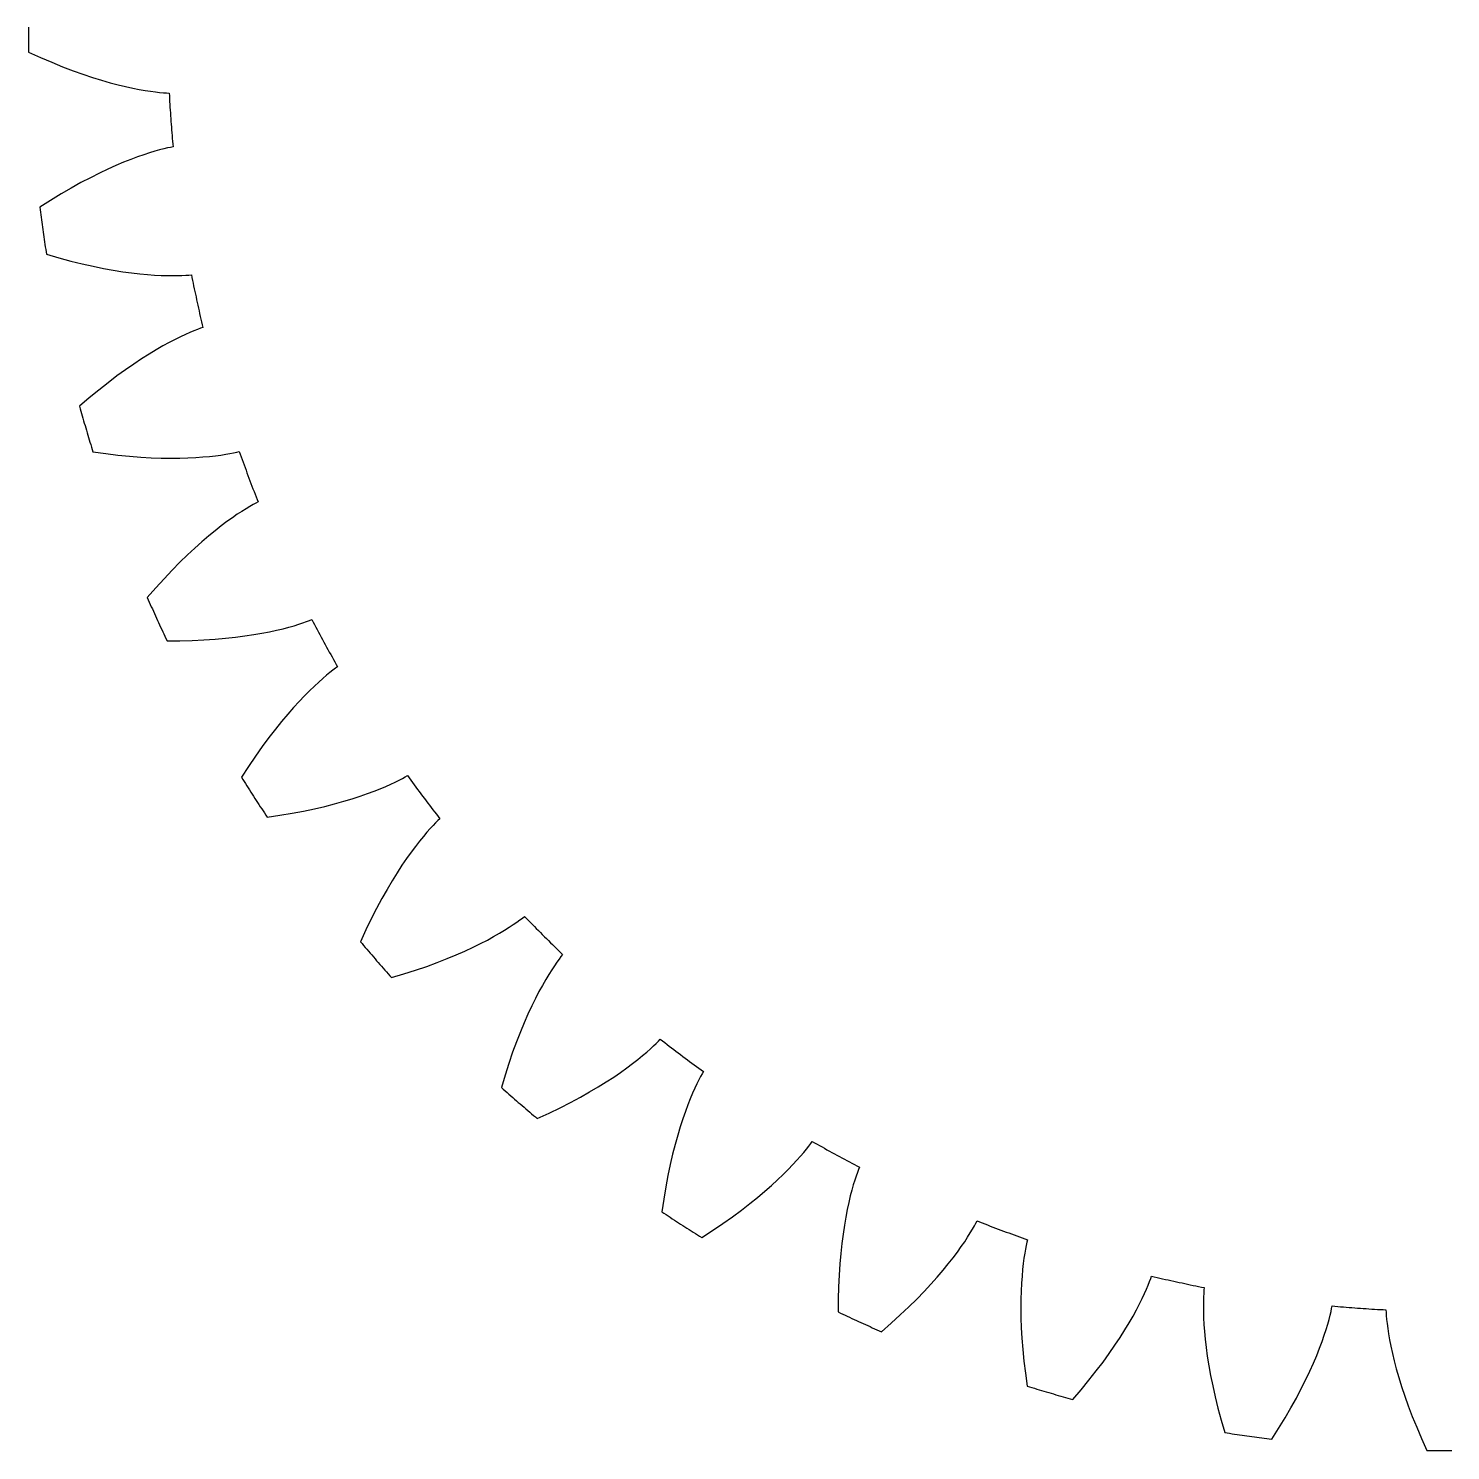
# Model space of a CAD drawing. Extents: x -23 to 23, y -23 to 23.
# Drawn here: x -23 to 0, y -23 to 0 of the extents above; entities that cross this region are included whole.
import ezdxf

# ---------------------------------------------------------------- set-up
doc = ezdxf.new("R2010")
doc.units = 0

msp = doc.modelspace()

# ---------------------------------------------------------------- linework, layer by layer
for p, q in [((-23, 0.02), (-23, -0.02)), ((-23, -0.02), (-23, -0.061)), ((-23, -0.061), (-23, -0.101)), ((-23, -0.101), (-23, -0.141)), ((-23, -0.141), (-22.999, -0.182)), ((-22.999, -0.182), (-22.999, -0.222)), ((-22.999, -0.222), (-22.999, -0.262)), ((-22.999, -0.262), (-22.998, -0.303)), ((-22.998, -0.303), (-22.997, -0.343)), ((-22.997, -0.343), (-22.997, -0.384)), ((-22.997, -0.384), (-22.997, -0.384)), ((-22.997, -0.384), (-22.807, -0.47)), ((-22.807, -0.47), (-22.624, -0.548)), ((-22.624, -0.548), (-22.448, -0.62)), ((-22.448, -0.62), (-22.279, -0.684)), ((-22.279, -0.684), (-22.118, -0.741)), ((-22.118, -0.741), (-21.964, -0.792)), ((-21.964, -0.792), (-21.818, -0.838)), ((-21.818, -0.838), (-21.68, -0.877)), ((-21.68, -0.877), (-21.549, -0.911)), ((-21.549, -0.911), (-21.428, -0.941)), ((-21.428, -0.941), (-21.314, -0.966)), ((-21.314, -0.966), (-21.209, -0.986)), ((-21.209, -0.986), (-21.113, -1.003)), ((-21.113, -1.003), (-21.026, -1.016)), ((-21.026, -1.016), (-20.947, -1.027)), ((-20.947, -1.027), (-20.878, -1.034)), ((-20.878, -1.034), (-20.817, -1.04)), ((-20.817, -1.04), (-20.766, -1.043)), ((-20.766, -1.043), (-20.724, -1.045)), ((-20.724, -1.045), (-20.724, -1.045)), ((-20.724, -1.045), (-20.721, -1.091)), ((-20.721, -1.091), (-20.719, -1.137)), ((-20.719, -1.137), (-20.716, -1.183)), ((-20.716, -1.183), (-20.714, -1.228)), ((-20.714, -1.228), (-20.711, -1.274)), ((-20.711, -1.274), (-20.708, -1.32)), ((-20.708, -1.32), (-20.705, -1.366)), ((-20.705, -1.366), (-20.702, -1.412)), ((-20.702, -1.412), (-20.699, -1.457)), ((-20.699, -1.457), (-20.695, -1.503)), ((-20.695, -1.503), (-20.692, -1.549)), ((-20.692, -1.549), (-20.689, -1.595)), ((-20.689, -1.595), (-20.685, -1.64)), ((-20.685, -1.64), (-20.681, -1.686)), ((-20.681, -1.686), (-20.678, -1.732)), ((-20.678, -1.732), (-20.674, -1.778)), ((-20.674, -1.778), (-20.67, -1.823)), ((-20.67, -1.823), (-20.666, -1.869)), ((-21.134, -2.042), (-21.235, -2.078)), ((-21.041, -2.012), (-21.134, -2.042)), ((-20.956, -1.986), (-21.041, -2.012)), ((-20.88, -1.965), (-20.956, -1.986)), ((-20.812, -1.947), (-20.88, -1.965)), ((-20.753, -1.933), (-20.812, -1.947)), ((-20.703, -1.923), (-20.753, -1.933)), ((-20.661, -1.915), (-20.703, -1.923)), ((-20.666, -1.869), (-20.661, -1.915)), ((-20.661, -1.915), (-20.661, -1.915)), ((-21.715, -2.276), (-21.853, -2.341)), ((-21.584, -2.217), (-21.715, -2.276)), ((-21.46, -2.165), (-21.584, -2.217)), ((-21.343, -2.118), (-21.46, -2.165)), ((-21.235, -2.078), (-21.343, -2.118)), ((-22.15, -2.494), (-22.308, -2.581)), ((-21.998, -2.414), (-22.15, -2.494)), ((-21.853, -2.341), (-21.998, -2.414)), ((-22.472, -2.677), (-22.642, -2.781)), ((-22.308, -2.581), (-22.472, -2.677)), ((-22.642, -2.781), (-22.817, -2.893)), ((-22.817, -2.893), (-22.817, -2.893)), ((-22.817, -2.893), (-22.812, -2.933)), ((-22.812, -2.933), (-22.807, -2.973)), ((-22.807, -2.973), (-22.802, -3.013)), ((-22.802, -3.013), (-22.796, -3.053)), ((-22.796, -3.053), (-22.791, -3.093)), ((-22.791, -3.093), (-22.786, -3.133)), ((-22.786, -3.133), (-22.78, -3.173)), ((-22.78, -3.173), (-22.774, -3.213)), ((-22.774, -3.213), (-22.769, -3.253)), ((-22.769, -3.253), (-22.763, -3.293)), ((-22.763, -3.293), (-22.757, -3.333)), ((-22.757, -3.333), (-22.751, -3.373)), ((-22.751, -3.373), (-22.745, -3.413)), ((-22.745, -3.413), (-22.739, -3.453)), ((-22.739, -3.453), (-22.733, -3.493)), ((-22.733, -3.493), (-22.727, -3.533)), ((-22.727, -3.533), (-22.721, -3.573)), ((-22.721, -3.573), (-22.715, -3.613)), ((-22.715, -3.613), (-22.708, -3.653)), ((-22.708, -3.653), (-22.708, -3.653)), ((-22.708, -3.653), (-22.508, -3.711)), ((-22.508, -3.711), (-22.316, -3.763)), ((-22.316, -3.763), (-22.131, -3.808)), ((-22.131, -3.808), (-21.955, -3.847)), ((-21.955, -3.847), (-21.787, -3.881)), ((-21.787, -3.881), (-21.628, -3.91)), ((-21.628, -3.91), (-21.476, -3.934)), ((-21.476, -3.934), (-21.334, -3.953)), ((-21.334, -3.953), (-21.2, -3.969)), ((-21.2, -3.969), (-21.076, -3.981)), ((-21.076, -3.981), (-20.96, -3.989)), ((-20.96, -3.989), (-20.853, -3.995)), ((-20.853, -3.995), (-20.756, -3.997)), ((-20.756, -3.997), (-20.667, -3.998)), ((-20.667, -3.998), (-20.588, -3.997)), ((-20.588, -3.997), (-20.518, -3.995)), ((-20.518, -3.995), (-20.457, -3.992)), ((-20.457, -3.992), (-20.406, -3.988)), ((-20.406, -3.988), (-20.364, -3.984)), ((-20.364, -3.984), (-20.364, -3.984)), ((-20.364, -3.984), (-20.355, -4.029)), ((-20.355, -4.029), (-20.346, -4.074)), ((-20.346, -4.074), (-20.337, -4.119)), ((-20.337, -4.119), (-20.328, -4.164)), ((-20.328, -4.164), (-20.319, -4.209)), ((-20.319, -4.209), (-20.309, -4.254)), ((-20.309, -4.254), (-20.3, -4.299)), ((-20.3, -4.299), (-20.29, -4.343)), ((-20.29, -4.343), (-20.281, -4.388)), ((-20.281, -4.388), (-20.271, -4.433)), ((-20.271, -4.433), (-20.261, -4.478)), ((-20.261, -4.478), (-20.251, -4.523)), ((-20.251, -4.523), (-20.241, -4.568)), ((-20.241, -4.568), (-20.231, -4.612)), ((-20.231, -4.612), (-20.221, -4.657)), ((-20.221, -4.657), (-20.21, -4.702)), ((-20.21, -4.702), (-20.2, -4.746)), ((-20.2, -4.746), (-20.189, -4.791)), ((-20.189, -4.791), (-20.179, -4.836)), ((-20.628, -5.029), (-20.723, -5.079)), ((-20.541, -4.986), (-20.628, -5.029)), ((-20.46, -4.948), (-20.541, -4.986)), ((-20.388, -4.916), (-20.46, -4.948)), ((-20.323, -4.89), (-20.388, -4.916)), ((-20.267, -4.867), (-20.323, -4.89)), ((-20.219, -4.849), (-20.267, -4.867)), ((-20.179, -4.836), (-20.219, -4.849)), ((-20.179, -4.836), (-20.179, -4.836)), ((-21.048, -5.266), (-21.17, -5.343)), ((-20.933, -5.197), (-21.048, -5.266)), ((-20.825, -5.134), (-20.933, -5.197)), ((-20.723, -5.079), (-20.825, -5.134)), ((-21.297, -5.428), (-21.431, -5.52)), ((-21.17, -5.343), (-21.297, -5.428)), ((-21.713, -5.73), (-21.862, -5.848)), ((-21.569, -5.621), (-21.713, -5.73)), ((-21.431, -5.52), (-21.569, -5.621)), ((-22.016, -5.975), (-22.173, -6.111)), ((-21.862, -5.848), (-22.016, -5.975)), ((-22.173, -6.111), (-22.173, -6.111)), ((-22.173, -6.111), (-22.163, -6.15)), ((-22.163, -6.15), (-22.152, -6.189)), ((-22.152, -6.189), (-22.141, -6.228)), ((-22.141, -6.228), (-22.13, -6.266)), ((-22.13, -6.266), (-22.119, -6.305)), ((-22.119, -6.305), (-22.108, -6.344)), ((-22.108, -6.344), (-22.097, -6.383)), ((-22.097, -6.383), (-22.085, -6.422)), ((-22.085, -6.422), (-22.074, -6.46)), ((-22.074, -6.46), (-22.063, -6.499)), ((-22.063, -6.499), (-22.051, -6.538)), ((-22.051, -6.538), (-22.04, -6.577)), ((-22.04, -6.577), (-22.028, -6.615)), ((-22.028, -6.615), (-22.016, -6.654)), ((-22.016, -6.654), (-22.005, -6.693)), ((-22.005, -6.693), (-21.993, -6.731)), ((-21.993, -6.731), (-21.981, -6.77)), ((-21.981, -6.77), (-21.969, -6.808)), ((-21.969, -6.808), (-21.957, -6.847)), ((-21.957, -6.847), (-21.957, -6.847)), ((-21.957, -6.847), (-21.751, -6.876)), ((-21.751, -6.876), (-21.553, -6.9)), ((-19.975, -6.911), (-19.888, -6.899)), ((-19.888, -6.899), (-19.81, -6.887)), ((-19.81, -6.887), (-19.741, -6.874)), ((-19.741, -6.874), (-19.681, -6.863)), ((-19.681, -6.863), (-19.631, -6.851)), ((-19.631, -6.851), (-19.59, -6.841)), ((-19.59, -6.841), (-19.59, -6.841)), ((-19.59, -6.841), (-19.575, -6.885)), ((-19.575, -6.885), (-19.559, -6.928)), ((-21.553, -6.9), (-21.364, -6.919)), ((-21.364, -6.919), (-21.184, -6.933)), ((-21.184, -6.933), (-21.013, -6.942)), ((-21.013, -6.942), (-20.851, -6.948)), ((-20.851, -6.948), (-20.698, -6.95)), ((-20.698, -6.95), (-20.554, -6.949)), ((-20.554, -6.949), (-20.42, -6.946)), ((-20.42, -6.946), (-20.295, -6.939)), ((-20.295, -6.939), (-20.179, -6.931)), ((-20.179, -6.931), (-20.072, -6.922)), ((-20.072, -6.922), (-19.975, -6.911)), ((-19.559, -6.928), (-19.544, -6.971)), ((-19.544, -6.971), (-19.528, -7.014)), ((-19.528, -7.014), (-19.513, -7.058)), ((-19.513, -7.058), (-19.497, -7.101)), ((-19.497, -7.101), (-19.481, -7.144)), ((-19.481, -7.144), (-19.466, -7.187)), ((-19.466, -7.187), (-19.45, -7.23)), ((-19.45, -7.23), (-19.434, -7.273)), ((-19.434, -7.273), (-19.418, -7.316)), ((-19.418, -7.316), (-19.401, -7.359)), ((-19.401, -7.359), (-19.385, -7.402)), ((-19.385, -7.402), (-19.369, -7.444)), ((-19.369, -7.444), (-19.352, -7.487)), ((-19.352, -7.487), (-19.335, -7.53)), ((-19.335, -7.53), (-19.319, -7.573)), ((-19.319, -7.573), (-19.302, -7.616)), ((-19.548, -7.81), (-19.622, -7.858)), ((-19.481, -7.768), (-19.548, -7.81)), ((-19.421, -7.732), (-19.481, -7.768)), ((-19.368, -7.702), (-19.421, -7.732)), ((-19.323, -7.678), (-19.368, -7.702)), ((-19.285, -7.658), (-19.323, -7.678)), ((-19.302, -7.616), (-19.285, -7.658)), ((-19.285, -7.658), (-19.285, -7.658)), ((-19.882, -8.046), (-19.981, -8.123)), ((-19.789, -7.976), (-19.882, -8.046)), ((-19.702, -7.914), (-19.789, -7.976)), ((-19.622, -7.858), (-19.702, -7.914)), ((-20.085, -8.208), (-20.194, -8.302)), ((-19.981, -8.123), (-20.085, -8.208)), ((-20.308, -8.403), (-20.427, -8.514)), ((-20.194, -8.302), (-20.308, -8.403)), ((-20.55, -8.633), (-20.677, -8.762)), ((-20.427, -8.514), (-20.55, -8.633)), ((-20.807, -8.9), (-20.941, -9.047)), ((-20.677, -8.762), (-20.807, -8.9)), ((-20.941, -9.047), (-21.078, -9.204)), ((-21.078, -9.204), (-21.078, -9.204)), ((-21.078, -9.204), (-21.062, -9.241)), ((-21.062, -9.241), (-21.046, -9.278)), ((-21.046, -9.278), (-21.029, -9.315)), ((-21.029, -9.315), (-21.013, -9.352)), ((-21.013, -9.352), (-20.996, -9.389)), ((-20.996, -9.389), (-20.98, -9.426)), ((-20.98, -9.426), (-20.963, -9.463)), ((-20.963, -9.463), (-20.947, -9.499)), ((-20.947, -9.499), (-20.93, -9.536)), ((-20.93, -9.536), (-20.913, -9.573)), ((-20.913, -9.573), (-20.896, -9.61)), ((-20.896, -9.61), (-20.879, -9.646)), ((-20.879, -9.646), (-20.862, -9.683)), ((-18.789, -9.683), (-18.704, -9.659)), ((-18.704, -9.659), (-18.628, -9.636)), ((-18.628, -9.636), (-18.561, -9.614)), ((-18.561, -9.614), (-18.504, -9.594)), ((-18.504, -9.594), (-18.456, -9.575)), ((-18.456, -9.575), (-18.417, -9.56)), ((-18.417, -9.56), (-18.417, -9.56)), ((-18.417, -9.56), (-18.396, -9.6)), ((-18.396, -9.6), (-18.374, -9.641)), ((-18.374, -9.641), (-18.353, -9.682)), ((-20.862, -9.683), (-20.845, -9.72)), ((-20.845, -9.72), (-20.828, -9.756)), ((-20.828, -9.756), (-20.811, -9.793)), ((-20.811, -9.793), (-20.794, -9.829)), ((-20.794, -9.829), (-20.777, -9.866)), ((-20.777, -9.866), (-20.759, -9.902)), ((-20.352, -9.897), (-20.162, -9.889)), ((-20.162, -9.889), (-19.982, -9.877)), ((-19.982, -9.877), (-19.811, -9.862)), ((-19.811, -9.862), (-19.65, -9.845)), ((-19.65, -9.845), (-19.498, -9.825)), ((-19.498, -9.825), (-19.356, -9.804)), ((-19.356, -9.804), (-19.223, -9.781)), ((-19.223, -9.781), (-19.1, -9.757)), ((-19.1, -9.757), (-18.987, -9.733)), ((-18.987, -9.733), (-18.883, -9.708)), ((-18.883, -9.708), (-18.789, -9.683)), ((-18.353, -9.682), (-18.331, -9.722)), ((-18.331, -9.722), (-18.31, -9.763)), ((-18.31, -9.763), (-18.288, -9.803)), ((-18.288, -9.803), (-18.267, -9.844)), ((-18.267, -9.844), (-18.245, -9.884)), ((-18.245, -9.884), (-18.223, -9.924)), ((-20.759, -9.902), (-20.759, -9.902)), ((-20.759, -9.902), (-20.551, -9.902)), ((-20.551, -9.902), (-20.352, -9.897)), ((-18.223, -9.924), (-18.201, -9.965)), ((-18.201, -9.965), (-18.179, -10.005)), ((-18.179, -10.005), (-18.157, -10.045)), ((-18.157, -10.045), (-18.134, -10.085)), ((-18.134, -10.085), (-18.112, -10.125)), ((-18.112, -10.125), (-18.09, -10.165)), ((-18.09, -10.165), (-18.067, -10.205)), ((-18.033, -10.349), (-18.075, -10.38)), ((-18.067, -10.205), (-18.044, -10.245)), ((-18.044, -10.245), (-18.022, -10.285)), ((-17.999, -10.325), (-18.033, -10.349)), ((-18.022, -10.285), (-17.999, -10.325)), ((-17.999, -10.325), (-17.999, -10.325)), ((-18.304, -10.571), (-18.376, -10.637)), ((-18.238, -10.512), (-18.304, -10.571)), ((-18.177, -10.461), (-18.238, -10.512)), ((-18.123, -10.417), (-18.177, -10.461)), ((-18.075, -10.38), (-18.123, -10.417)), ((-18.535, -10.793), (-18.621, -10.884)), ((-18.453, -10.711), (-18.535, -10.793)), ((-18.376, -10.637), (-18.453, -10.711)), ((-18.712, -10.983), (-18.807, -11.091)), ((-18.621, -10.884), (-18.712, -10.983)), ((-18.906, -11.208), (-19.007, -11.334)), ((-18.807, -11.091), (-18.906, -11.208)), ((-19.112, -11.47), (-19.22, -11.615)), ((-19.007, -11.334), (-19.112, -11.47)), ((-19.22, -11.615), (-19.329, -11.77)), ((-19.441, -11.935), (-19.554, -12.11)), ((-19.329, -11.77), (-19.441, -11.935)), ((-19.554, -12.11), (-19.554, -12.11)), ((-19.554, -12.11), (-19.532, -12.145)), ((-19.532, -12.145), (-19.511, -12.179)), ((-19.511, -12.179), (-19.489, -12.213)), ((-17.139, -12.222), (-17.067, -12.189)), ((-17.067, -12.189), (-17.004, -12.158)), ((-17.004, -12.158), (-16.95, -12.129)), ((-16.95, -12.129), (-16.905, -12.104)), ((-16.905, -12.104), (-16.869, -12.083)), ((-16.869, -12.083), (-16.869, -12.083)), ((-16.869, -12.083), (-16.842, -12.121)), ((-16.842, -12.121), (-16.815, -12.158)), ((-16.815, -12.158), (-16.788, -12.195)), ((-19.489, -12.213), (-19.468, -12.247)), ((-19.468, -12.247), (-19.446, -12.281)), ((-19.446, -12.281), (-19.425, -12.316)), ((-19.425, -12.316), (-19.403, -12.35)), ((-19.403, -12.35), (-19.382, -12.384)), ((-19.382, -12.384), (-19.36, -12.418)), ((-19.36, -12.418), (-19.338, -12.452)), ((-17.764, -12.459), (-17.636, -12.417)), ((-17.636, -12.417), (-17.517, -12.376)), ((-17.517, -12.376), (-17.409, -12.336)), ((-17.409, -12.336), (-17.309, -12.296)), ((-17.309, -12.296), (-17.219, -12.258)), ((-17.219, -12.258), (-17.139, -12.222)), ((-16.788, -12.195), (-16.761, -12.232)), ((-16.761, -12.232), (-16.734, -12.269)), ((-16.734, -12.269), (-16.707, -12.306)), ((-16.707, -12.306), (-16.68, -12.343)), ((-16.68, -12.343), (-16.652, -12.38)), ((-16.652, -12.38), (-16.625, -12.417)), ((-16.625, -12.417), (-16.597, -12.453)), ((-19.338, -12.452), (-19.316, -12.486)), ((-19.316, -12.486), (-19.294, -12.52)), ((-19.294, -12.52), (-19.272, -12.553)), ((-19.272, -12.553), (-19.25, -12.587)), ((-19.25, -12.587), (-19.228, -12.621)), ((-19.228, -12.621), (-19.206, -12.655)), ((-18.55, -12.658), (-18.373, -12.62)), ((-18.373, -12.62), (-18.206, -12.581)), ((-18.206, -12.581), (-18.049, -12.541)), ((-18.049, -12.541), (-17.901, -12.5)), ((-17.901, -12.5), (-17.764, -12.459)), ((-16.597, -12.453), (-16.57, -12.49)), ((-16.57, -12.49), (-16.542, -12.527)), ((-16.542, -12.527), (-16.514, -12.563)), ((-16.514, -12.563), (-16.487, -12.6)), ((-16.487, -12.6), (-16.459, -12.636)), ((-16.459, -12.636), (-16.431, -12.672)), ((-19.206, -12.655), (-19.183, -12.688)), ((-19.183, -12.688), (-19.161, -12.722)), ((-19.161, -12.722), (-19.139, -12.756)), ((-19.139, -12.756), (-18.933, -12.726)), ((-19.139, -12.756), (-19.139, -12.756)), ((-18.933, -12.726), (-18.736, -12.693)), ((-18.736, -12.693), (-18.55, -12.658)), ((-16.414, -12.847), (-16.456, -12.89)), ((-16.431, -12.672), (-16.403, -12.709)), ((-16.377, -12.81), (-16.414, -12.847)), ((-16.403, -12.709), (-16.375, -12.745)), ((-16.346, -12.781), (-16.377, -12.81)), ((-16.375, -12.745), (-16.346, -12.781)), ((-16.346, -12.781), (-16.346, -12.781)), ((-16.613, -13.068), (-16.675, -13.144)), ((-16.556, -13.001), (-16.613, -13.068)), ((-16.503, -12.942), (-16.556, -13.001)), ((-16.456, -12.89), (-16.503, -12.942)), ((-16.81, -13.321), (-16.883, -13.423)), ((-16.74, -13.228), (-16.81, -13.321)), ((-16.675, -13.144), (-16.74, -13.228)), ((-16.959, -13.534), (-17.037, -13.655)), ((-16.883, -13.423), (-16.959, -13.534)), ((-17.118, -13.784), (-17.201, -13.924)), ((-17.037, -13.655), (-17.118, -13.784)), ((-17.201, -13.924), (-17.285, -14.073)), ((-17.371, -14.232), (-17.457, -14.401)), ((-17.285, -14.073), (-17.371, -14.232)), ((-17.457, -14.401), (-17.544, -14.58)), ((-15.159, -14.493), (-15.101, -14.454)), ((-15.101, -14.454), (-15.052, -14.418)), ((-15.052, -14.418), (-15.011, -14.387)), ((-15.011, -14.387), (-14.977, -14.361)), ((-14.977, -14.361), (-14.977, -14.361)), ((-14.977, -14.361), (-14.946, -14.394)), ((-14.946, -14.394), (-14.914, -14.427)), ((-14.914, -14.427), (-14.882, -14.46)), ((-14.882, -14.46), (-14.85, -14.493)), ((-17.544, -14.58), (-17.631, -14.77)), ((-15.578, -14.743), (-15.476, -14.688)), ((-15.476, -14.688), (-15.383, -14.634)), ((-15.383, -14.634), (-15.299, -14.584)), ((-15.299, -14.584), (-15.225, -14.537)), ((-15.225, -14.537), (-15.159, -14.493)), ((-14.85, -14.493), (-14.818, -14.526)), ((-14.818, -14.526), (-14.786, -14.558)), ((-14.786, -14.558), (-14.753, -14.591)), ((-14.753, -14.591), (-14.721, -14.624)), ((-14.721, -14.624), (-14.689, -14.656)), ((-14.689, -14.656), (-14.656, -14.689)), ((-14.656, -14.689), (-14.624, -14.721)), ((-17.631, -14.77), (-17.631, -14.77)), ((-17.631, -14.77), (-17.605, -14.801)), ((-17.605, -14.801), (-17.579, -14.832)), ((-17.579, -14.832), (-17.553, -14.862)), ((-17.553, -14.862), (-17.527, -14.893)), ((-17.527, -14.893), (-17.501, -14.924)), ((-17.501, -14.924), (-17.474, -14.955)), ((-16.08, -14.982), (-15.94, -14.921)), ((-15.94, -14.921), (-15.81, -14.86)), ((-15.81, -14.86), (-15.689, -14.801)), ((-15.689, -14.801), (-15.578, -14.743)), ((-14.624, -14.721), (-14.591, -14.753)), ((-14.591, -14.753), (-14.558, -14.786)), ((-14.558, -14.786), (-14.526, -14.818)), ((-14.526, -14.818), (-14.493, -14.85)), ((-14.493, -14.85), (-14.46, -14.882)), ((-14.46, -14.882), (-14.427, -14.914)), ((-14.427, -14.914), (-14.394, -14.946)), ((-14.394, -14.946), (-14.361, -14.977)), ((-17.474, -14.955), (-17.448, -14.985)), ((-17.448, -14.985), (-17.422, -15.016)), ((-17.422, -15.016), (-17.395, -15.047)), ((-17.395, -15.047), (-17.369, -15.077)), ((-17.369, -15.077), (-17.343, -15.108)), ((-17.343, -15.108), (-17.316, -15.138)), ((-17.316, -15.138), (-17.289, -15.168)), ((-17.289, -15.168), (-17.263, -15.199)), ((-16.739, -15.23), (-16.559, -15.169)), ((-16.559, -15.169), (-16.39, -15.107)), ((-16.39, -15.107), (-16.23, -15.044)), ((-16.23, -15.044), (-16.08, -14.982)), ((-14.493, -15.159), (-14.537, -15.225)), ((-14.454, -15.101), (-14.493, -15.159)), ((-14.418, -15.052), (-14.454, -15.101)), ((-14.387, -15.011), (-14.418, -15.052)), ((-14.361, -14.977), (-14.387, -15.011)), ((-14.361, -14.977), (-14.361, -14.977)), ((-17.263, -15.199), (-17.236, -15.229)), ((-17.236, -15.229), (-17.209, -15.259)), ((-17.209, -15.259), (-17.182, -15.289)), ((-17.182, -15.289), (-17.156, -15.32)), ((-17.156, -15.32), (-17.129, -15.35)), ((-17.129, -15.35), (-16.929, -15.291)), ((-17.129, -15.35), (-17.129, -15.35)), ((-16.929, -15.291), (-16.739, -15.23)), ((-14.634, -15.383), (-14.688, -15.476)), ((-14.584, -15.299), (-14.634, -15.383)), ((-14.537, -15.225), (-14.584, -15.299)), ((-14.743, -15.578), (-14.801, -15.689)), ((-14.688, -15.476), (-14.743, -15.578)), ((-14.86, -15.81), (-14.921, -15.94)), ((-14.801, -15.689), (-14.86, -15.81)), ((-14.982, -16.08), (-15.044, -16.23)), ((-14.921, -15.94), (-14.982, -16.08)), ((-15.044, -16.23), (-15.107, -16.39)), ((-15.169, -16.559), (-15.23, -16.739)), ((-15.107, -16.39), (-15.169, -16.559)), ((-13.068, -16.613), (-13.001, -16.556)), ((-13.001, -16.556), (-12.942, -16.503)), ((-12.942, -16.503), (-12.89, -16.456)), ((-12.89, -16.456), (-12.847, -16.414)), ((-12.847, -16.414), (-12.81, -16.377)), ((-12.81, -16.377), (-12.781, -16.346)), ((-12.781, -16.346), (-12.781, -16.346)), ((-12.781, -16.346), (-12.745, -16.375)), ((-12.745, -16.375), (-12.709, -16.403)), ((-12.709, -16.403), (-12.672, -16.431)), ((-12.672, -16.431), (-12.636, -16.459)), ((-12.636, -16.459), (-12.6, -16.487)), ((-12.6, -16.487), (-12.563, -16.514)), ((-12.563, -16.514), (-12.527, -16.542)), ((-12.527, -16.542), (-12.49, -16.57)), ((-15.23, -16.739), (-15.291, -16.929)), ((-13.321, -16.81), (-13.228, -16.74)), ((-13.228, -16.74), (-13.144, -16.675)), ((-13.144, -16.675), (-13.068, -16.613)), ((-12.49, -16.57), (-12.453, -16.597)), ((-12.453, -16.597), (-12.417, -16.625)), ((-12.417, -16.625), (-12.38, -16.652)), ((-12.38, -16.652), (-12.343, -16.68)), ((-12.343, -16.68), (-12.306, -16.707)), ((-12.306, -16.707), (-12.269, -16.734)), ((-12.269, -16.734), (-12.232, -16.761)), ((-12.232, -16.761), (-12.195, -16.788)), ((-12.195, -16.788), (-12.158, -16.815)), ((-15.291, -16.929), (-15.35, -17.129)), ((-13.655, -17.037), (-13.534, -16.959)), ((-13.534, -16.959), (-13.423, -16.883)), ((-13.423, -16.883), (-13.321, -16.81)), ((-12.158, -17.004), (-12.189, -17.067)), ((-12.158, -16.815), (-12.121, -16.842)), ((-12.129, -16.95), (-12.158, -17.004)), ((-12.104, -16.905), (-12.129, -16.95)), ((-12.121, -16.842), (-12.083, -16.869)), ((-12.083, -16.869), (-12.104, -16.905)), ((-12.083, -16.869), (-12.083, -16.869)), ((-15.35, -17.129), (-15.35, -17.129)), ((-15.35, -17.129), (-15.32, -17.156)), ((-15.32, -17.156), (-15.289, -17.182)), ((-15.289, -17.182), (-15.259, -17.209)), ((-15.259, -17.209), (-15.229, -17.236)), ((-15.229, -17.236), (-15.199, -17.263)), ((-14.073, -17.285), (-13.924, -17.201)), ((-13.924, -17.201), (-13.784, -17.118)), ((-13.784, -17.118), (-13.655, -17.037)), ((-12.258, -17.219), (-12.296, -17.309)), ((-12.222, -17.139), (-12.258, -17.219)), ((-12.189, -17.067), (-12.222, -17.139)), ((-15.199, -17.263), (-15.168, -17.289)), ((-15.168, -17.289), (-15.138, -17.316)), ((-15.138, -17.316), (-15.108, -17.343)), ((-15.108, -17.343), (-15.077, -17.369)), ((-15.077, -17.369), (-15.047, -17.395)), ((-15.047, -17.395), (-15.016, -17.422)), ((-15.016, -17.422), (-14.985, -17.448)), ((-14.985, -17.448), (-14.955, -17.474)), ((-14.955, -17.474), (-14.924, -17.501)), ((-14.58, -17.544), (-14.401, -17.457)), ((-14.401, -17.457), (-14.232, -17.371)), ((-14.232, -17.371), (-14.073, -17.285)), ((-12.336, -17.409), (-12.376, -17.517)), ((-12.296, -17.309), (-12.336, -17.409)), ((-14.924, -17.501), (-14.893, -17.527)), ((-14.893, -17.527), (-14.862, -17.553)), ((-14.862, -17.553), (-14.832, -17.579)), ((-14.832, -17.579), (-14.801, -17.605)), ((-14.801, -17.605), (-14.77, -17.631)), ((-14.77, -17.631), (-14.58, -17.544)), ((-14.77, -17.631), (-14.77, -17.631)), ((-12.417, -17.636), (-12.459, -17.764)), ((-12.376, -17.517), (-12.417, -17.636)), ((-12.5, -17.901), (-12.541, -18.049)), ((-12.459, -17.764), (-12.5, -17.901)), ((-12.541, -18.049), (-12.581, -18.206)), ((-10.461, -18.177), (-10.417, -18.123)), ((-10.417, -18.123), (-10.38, -18.075)), ((-10.38, -18.075), (-10.349, -18.033)), ((-10.349, -18.033), (-10.325, -17.999)), ((-10.325, -17.999), (-10.325, -17.999)), ((-10.325, -17.999), (-10.285, -18.022)), ((-10.285, -18.022), (-10.245, -18.044)), ((-10.245, -18.044), (-10.205, -18.067)), ((-10.205, -18.067), (-10.165, -18.09)), ((-10.165, -18.09), (-10.125, -18.112)), ((-10.125, -18.112), (-10.085, -18.134)), ((-10.085, -18.134), (-10.045, -18.157)), ((-10.045, -18.157), (-10.005, -18.179)), ((-12.62, -18.373), (-12.658, -18.55)), ((-12.581, -18.206), (-12.62, -18.373)), ((-10.711, -18.453), (-10.637, -18.376)), ((-10.637, -18.376), (-10.571, -18.304)), ((-10.571, -18.304), (-10.512, -18.238)), ((-10.512, -18.238), (-10.461, -18.177)), ((-10.005, -18.179), (-9.965, -18.201)), ((-9.965, -18.201), (-9.924, -18.223)), ((-9.924, -18.223), (-9.884, -18.245)), ((-9.884, -18.245), (-9.844, -18.267)), ((-9.844, -18.267), (-9.803, -18.288)), ((-9.803, -18.288), (-9.763, -18.31)), ((-9.763, -18.31), (-9.722, -18.331)), ((-9.722, -18.331), (-9.682, -18.353)), ((-9.682, -18.353), (-9.641, -18.374)), ((-9.641, -18.374), (-9.6, -18.396)), ((-9.6, -18.396), (-9.56, -18.417)), ((-12.658, -18.55), (-12.693, -18.736)), ((-10.983, -18.712), (-10.884, -18.621)), ((-10.884, -18.621), (-10.793, -18.535)), ((-10.793, -18.535), (-10.711, -18.453)), ((-9.636, -18.628), (-9.659, -18.704)), ((-9.614, -18.561), (-9.636, -18.628)), ((-9.594, -18.504), (-9.614, -18.561)), ((-9.575, -18.456), (-9.594, -18.504)), ((-9.56, -18.417), (-9.575, -18.456)), ((-9.56, -18.417), (-9.56, -18.417)), ((-12.693, -18.736), (-12.726, -18.933)), ((-11.208, -18.906), (-11.091, -18.807)), ((-11.091, -18.807), (-10.983, -18.712)), ((-9.683, -18.789), (-9.708, -18.883)), ((-9.659, -18.704), (-9.683, -18.789)), ((-12.726, -18.933), (-12.756, -19.139)), ((-11.47, -19.112), (-11.334, -19.007)), ((-11.334, -19.007), (-11.208, -18.906)), ((-9.733, -18.987), (-9.757, -19.1)), ((-9.708, -18.883), (-9.733, -18.987)), ((-12.756, -19.139), (-12.756, -19.139)), ((-12.756, -19.139), (-12.722, -19.161)), ((-12.722, -19.161), (-12.688, -19.183)), ((-12.688, -19.183), (-12.655, -19.206)), ((-12.655, -19.206), (-12.621, -19.228)), ((-12.621, -19.228), (-12.587, -19.25)), ((-12.587, -19.25), (-12.553, -19.272)), ((-12.553, -19.272), (-12.52, -19.294)), ((-12.52, -19.294), (-12.486, -19.316)), ((-12.486, -19.316), (-12.452, -19.338)), ((-11.77, -19.329), (-11.615, -19.22)), ((-11.615, -19.22), (-11.47, -19.112)), ((-9.781, -19.223), (-9.804, -19.356)), ((-9.757, -19.1), (-9.781, -19.223)), ((-7.678, -19.323), (-7.658, -19.285)), ((-7.658, -19.285), (-7.658, -19.285)), ((-7.658, -19.285), (-7.616, -19.302)), ((-7.616, -19.302), (-7.573, -19.319)), ((-7.573, -19.319), (-7.53, -19.335)), ((-12.452, -19.338), (-12.418, -19.36)), ((-12.418, -19.36), (-12.384, -19.382)), ((-12.384, -19.382), (-12.35, -19.403)), ((-12.35, -19.403), (-12.316, -19.425)), ((-12.316, -19.425), (-12.281, -19.446)), ((-12.281, -19.446), (-12.247, -19.468)), ((-12.247, -19.468), (-12.213, -19.489)), ((-12.213, -19.489), (-12.179, -19.511)), ((-12.179, -19.511), (-12.145, -19.532)), ((-12.145, -19.532), (-12.11, -19.554)), ((-12.11, -19.554), (-11.935, -19.441)), ((-11.935, -19.441), (-11.77, -19.329)), ((-9.825, -19.498), (-9.845, -19.65)), ((-9.804, -19.356), (-9.825, -19.498)), ((-7.858, -19.622), (-7.81, -19.548)), ((-7.81, -19.548), (-7.768, -19.481)), ((-7.768, -19.481), (-7.732, -19.421)), ((-7.732, -19.421), (-7.702, -19.368)), ((-7.702, -19.368), (-7.678, -19.323)), ((-7.53, -19.335), (-7.487, -19.352)), ((-7.487, -19.352), (-7.444, -19.369)), ((-7.444, -19.369), (-7.402, -19.385)), ((-7.402, -19.385), (-7.359, -19.401)), ((-7.359, -19.401), (-7.316, -19.418)), ((-7.316, -19.418), (-7.273, -19.434)), ((-7.273, -19.434), (-7.23, -19.45)), ((-7.23, -19.45), (-7.187, -19.466)), ((-7.187, -19.466), (-7.144, -19.481)), ((-7.144, -19.481), (-7.101, -19.497)), ((-7.101, -19.497), (-7.058, -19.513)), ((-7.058, -19.513), (-7.014, -19.528)), ((-7.014, -19.528), (-6.971, -19.544)), ((-6.971, -19.544), (-6.928, -19.559)), ((-12.11, -19.554), (-12.11, -19.554)), ((-9.845, -19.65), (-9.862, -19.811)), ((-7.976, -19.789), (-7.914, -19.702)), ((-7.914, -19.702), (-7.858, -19.622)), ((-6.928, -19.559), (-6.885, -19.575)), ((-6.874, -19.741), (-6.887, -19.81)), ((-6.885, -19.575), (-6.841, -19.59)), ((-6.863, -19.681), (-6.874, -19.741)), ((-6.851, -19.631), (-6.863, -19.681)), ((-6.841, -19.59), (-6.851, -19.631)), ((-6.841, -19.59), (-6.841, -19.59)), ((-9.877, -19.982), (-9.889, -20.162)), ((-9.862, -19.811), (-9.877, -19.982)), ((-8.208, -20.085), (-8.123, -19.981)), ((-8.123, -19.981), (-8.046, -19.882)), ((-8.046, -19.882), (-7.976, -19.789)), ((-6.911, -19.975), (-6.922, -20.072)), ((-6.899, -19.888), (-6.911, -19.975)), ((-6.887, -19.81), (-6.899, -19.888)), ((-9.889, -20.162), (-9.897, -20.352)), ((-8.403, -20.308), (-8.302, -20.194)), ((-8.302, -20.194), (-8.208, -20.085)), ((-6.931, -20.179), (-6.939, -20.295)), ((-6.922, -20.072), (-6.931, -20.179)), ((-4.867, -20.267), (-4.849, -20.219)), ((-4.849, -20.219), (-4.836, -20.179)), ((-4.836, -20.179), (-4.836, -20.179)), ((-4.836, -20.179), (-4.791, -20.189)), ((-4.791, -20.189), (-4.746, -20.2)), ((-4.746, -20.2), (-4.702, -20.21)), ((-4.702, -20.21), (-4.657, -20.221)), ((-4.657, -20.221), (-4.612, -20.231)), ((-4.612, -20.231), (-4.568, -20.241)), ((-9.897, -20.352), (-9.902, -20.551)), ((-8.633, -20.55), (-8.514, -20.427)), ((-8.514, -20.427), (-8.403, -20.308)), ((-6.946, -20.42), (-6.949, -20.554)), ((-6.939, -20.295), (-6.946, -20.42)), ((-4.986, -20.541), (-4.948, -20.46)), ((-4.948, -20.46), (-4.916, -20.388)), ((-4.916, -20.388), (-4.89, -20.323)), ((-4.89, -20.323), (-4.867, -20.267)), ((-4.568, -20.241), (-4.523, -20.251)), ((-4.523, -20.251), (-4.478, -20.261)), ((-4.478, -20.261), (-4.433, -20.271)), ((-4.433, -20.271), (-4.388, -20.281)), ((-4.388, -20.281), (-4.343, -20.29)), ((-4.343, -20.29), (-4.299, -20.3)), ((-4.299, -20.3), (-4.254, -20.309)), ((-4.254, -20.309), (-4.209, -20.319)), ((-4.209, -20.319), (-4.164, -20.328)), ((-4.164, -20.328), (-4.119, -20.337)), ((-4.119, -20.337), (-4.074, -20.346)), ((-4.074, -20.346), (-4.029, -20.355)), ((-4.029, -20.355), (-3.984, -20.364)), ((-3.992, -20.457), (-3.995, -20.518)), ((-3.988, -20.406), (-3.992, -20.457)), ((-3.984, -20.364), (-3.988, -20.406)), ((-3.984, -20.364), (-3.984, -20.364)), ((-9.902, -20.551), (-9.902, -20.759)), ((-8.9, -20.807), (-8.762, -20.677)), ((-8.762, -20.677), (-8.633, -20.55)), ((-6.949, -20.554), (-6.95, -20.698)), ((-6.95, -20.698), (-6.948, -20.851)), ((-5.079, -20.723), (-5.029, -20.628)), ((-5.029, -20.628), (-4.986, -20.541)), ((-3.997, -20.588), (-3.998, -20.667)), ((-3.998, -20.667), (-3.997, -20.756)), ((-3.995, -20.518), (-3.997, -20.588)), ((-1.923, -20.703), (-1.915, -20.661)), ((-1.915, -20.661), (-1.915, -20.661)), ((-1.915, -20.661), (-1.869, -20.666)), ((-1.869, -20.666), (-1.823, -20.67)), ((-1.823, -20.67), (-1.778, -20.674)), ((-1.778, -20.674), (-1.732, -20.678)), ((-1.732, -20.678), (-1.686, -20.681)), ((-1.686, -20.681), (-1.64, -20.685)), ((-1.64, -20.685), (-1.595, -20.689)), ((-1.595, -20.689), (-1.549, -20.692)), ((-1.549, -20.692), (-1.503, -20.695)), ((-1.503, -20.695), (-1.457, -20.699)), ((-1.457, -20.699), (-1.412, -20.702)), ((-9.902, -20.759), (-9.902, -20.759)), ((-9.902, -20.759), (-9.866, -20.777)), ((-9.866, -20.777), (-9.829, -20.794)), ((-9.829, -20.794), (-9.793, -20.811)), ((-9.793, -20.811), (-9.756, -20.828)), ((-9.756, -20.828), (-9.72, -20.845)), ((-9.72, -20.845), (-9.683, -20.862)), ((-9.683, -20.862), (-9.646, -20.879)), ((-9.646, -20.879), (-9.61, -20.896)), ((-9.61, -20.896), (-9.573, -20.913)), ((-9.573, -20.913), (-9.536, -20.93)), ((-9.536, -20.93), (-9.499, -20.947)), ((-9.047, -20.941), (-8.9, -20.807)), ((-6.948, -20.851), (-6.942, -21.013)), ((-5.197, -20.933), (-5.134, -20.825)), ((-5.134, -20.825), (-5.079, -20.723)), ((-3.997, -20.756), (-3.995, -20.853)), ((-3.995, -20.853), (-3.989, -20.96)), ((-1.986, -20.956), (-1.965, -20.88)), ((-1.965, -20.88), (-1.947, -20.812)), ((-1.947, -20.812), (-1.933, -20.753)), ((-1.933, -20.753), (-1.923, -20.703)), ((-1.412, -20.702), (-1.366, -20.705)), ((-1.366, -20.705), (-1.32, -20.708)), ((-1.32, -20.708), (-1.274, -20.711)), ((-1.274, -20.711), (-1.228, -20.714)), ((-1.228, -20.714), (-1.183, -20.716)), ((-1.183, -20.716), (-1.137, -20.719)), ((-1.137, -20.719), (-1.091, -20.721)), ((-1.091, -20.721), (-1.045, -20.724)), ((-1.045, -20.724), (-1.045, -20.724)), ((-1.045, -20.724), (-1.043, -20.766)), ((-1.043, -20.766), (-1.04, -20.817)), ((-1.04, -20.817), (-1.034, -20.878)), ((-1.034, -20.878), (-1.027, -20.947)), ((-9.499, -20.947), (-9.463, -20.963)), ((-9.463, -20.963), (-9.426, -20.98)), ((-9.426, -20.98), (-9.389, -20.996)), ((-9.389, -20.996), (-9.352, -21.013)), ((-9.352, -21.013), (-9.315, -21.029)), ((-9.315, -21.029), (-9.278, -21.046)), ((-9.278, -21.046), (-9.241, -21.062)), ((-9.241, -21.062), (-9.204, -21.078)), ((-9.204, -21.078), (-9.047, -20.941)), ((-9.204, -21.078), (-9.204, -21.078)), ((-6.942, -21.013), (-6.933, -21.184)), ((-5.343, -21.17), (-5.266, -21.048)), ((-5.266, -21.048), (-5.197, -20.933)), ((-3.989, -20.96), (-3.981, -21.076)), ((-3.981, -21.076), (-3.969, -21.2)), ((-2.078, -21.235), (-2.042, -21.134)), ((-2.042, -21.134), (-2.012, -21.041)), ((-2.012, -21.041), (-1.986, -20.956)), ((-1.027, -20.947), (-1.016, -21.026)), ((-1.016, -21.026), (-1.003, -21.113)), ((-1.003, -21.113), (-0.986, -21.209)), ((-6.933, -21.184), (-6.919, -21.364)), ((-6.919, -21.364), (-6.9, -21.553)), ((-5.52, -21.431), (-5.428, -21.297)), ((-5.428, -21.297), (-5.343, -21.17)), ((-3.969, -21.2), (-3.953, -21.334)), ((-3.953, -21.334), (-3.934, -21.476)), ((-2.165, -21.46), (-2.118, -21.343)), ((-2.118, -21.343), (-2.078, -21.235)), ((-0.986, -21.209), (-0.966, -21.314)), ((-0.966, -21.314), (-0.941, -21.428)), ((-6.9, -21.553), (-6.876, -21.751)), ((-5.73, -21.713), (-5.621, -21.569)), ((-5.621, -21.569), (-5.52, -21.431)), ((-3.934, -21.476), (-3.91, -21.628)), ((-2.276, -21.715), (-2.217, -21.584)), ((-2.217, -21.584), (-2.165, -21.46)), ((-0.941, -21.428), (-0.911, -21.549)), ((-0.911, -21.549), (-0.877, -21.68)), ((-6.876, -21.751), (-6.847, -21.957)), ((-5.848, -21.862), (-5.73, -21.713)), ((-3.91, -21.628), (-3.881, -21.787)), ((-3.881, -21.787), (-3.847, -21.955)), ((-2.341, -21.853), (-2.276, -21.715)), ((-0.877, -21.68), (-0.838, -21.818)), ((-0.838, -21.818), (-0.792, -21.964)), ((-6.847, -21.957), (-6.847, -21.957)), ((-6.847, -21.957), (-6.808, -21.969)), ((-6.808, -21.969), (-6.77, -21.981)), ((-6.77, -21.981), (-6.731, -21.993)), ((-6.731, -21.993), (-6.693, -22.005)), ((-6.693, -22.005), (-6.654, -22.016)), ((-6.654, -22.016), (-6.615, -22.028)), ((-6.615, -22.028), (-6.577, -22.04)), ((-6.577, -22.04), (-6.538, -22.051)), ((-6.538, -22.051), (-6.499, -22.063)), ((-6.499, -22.063), (-6.46, -22.074)), ((-6.46, -22.074), (-6.422, -22.085)), ((-6.111, -22.173), (-5.975, -22.016)), ((-5.975, -22.016), (-5.848, -21.862)), ((-3.847, -21.955), (-3.808, -22.131)), ((-2.494, -22.15), (-2.414, -21.998)), ((-2.414, -21.998), (-2.341, -21.853)), ((-0.792, -21.964), (-0.741, -22.118)), ((-6.422, -22.085), (-6.383, -22.097)), ((-6.383, -22.097), (-6.344, -22.108)), ((-6.344, -22.108), (-6.305, -22.119)), ((-6.305, -22.119), (-6.266, -22.13)), ((-6.266, -22.13), (-6.228, -22.141)), ((-6.228, -22.141), (-6.189, -22.152)), ((-6.189, -22.152), (-6.15, -22.163)), ((-6.15, -22.163), (-6.111, -22.173)), ((-6.111, -22.173), (-6.111, -22.173)), ((-3.808, -22.131), (-3.763, -22.316)), ((-2.677, -22.472), (-2.581, -22.308)), ((-2.581, -22.308), (-2.494, -22.15)), ((-0.741, -22.118), (-0.684, -22.279)), ((-0.684, -22.279), (-0.62, -22.448)), ((-3.763, -22.316), (-3.711, -22.508)), ((-3.711, -22.508), (-3.653, -22.708)), ((-2.781, -22.642), (-2.677, -22.472)), ((-0.62, -22.448), (-0.548, -22.624)), ((-3.653, -22.708), (-3.653, -22.708)), ((-3.653, -22.708), (-3.613, -22.715)), ((-3.613, -22.715), (-3.573, -22.721)), ((-3.573, -22.721), (-3.533, -22.727)), ((-3.533, -22.727), (-3.493, -22.733)), ((-3.493, -22.733), (-3.453, -22.739)), ((-3.453, -22.739), (-3.413, -22.745)), ((-3.413, -22.745), (-3.373, -22.751)), ((-3.373, -22.751), (-3.333, -22.757)), ((-3.333, -22.757), (-3.293, -22.763)), ((-3.293, -22.763), (-3.253, -22.769)), ((-3.253, -22.769), (-3.213, -22.774)), ((-2.893, -22.817), (-2.781, -22.642)), ((-0.548, -22.624), (-0.47, -22.807)), ((-3.213, -22.774), (-3.173, -22.78)), ((-3.173, -22.78), (-3.133, -22.786)), ((-3.133, -22.786), (-3.093, -22.791)), ((-3.093, -22.791), (-3.053, -22.796)), ((-3.053, -22.796), (-3.013, -22.802)), ((-3.013, -22.802), (-2.973, -22.807)), ((-2.973, -22.807), (-2.933, -22.812)), ((-2.933, -22.812), (-2.893, -22.817)), ((-2.893, -22.817), (-2.893, -22.817)), ((-0.47, -22.807), (-0.384, -22.997)), ((-0.384, -22.997), (-0.384, -22.997)), ((-0.384, -22.997), (-0.343, -22.997)), ((-0.343, -22.997), (-0.303, -22.998)), ((-0.303, -22.998), (-0.262, -22.999)), ((-0.262, -22.999), (-0.222, -22.999)), ((-0.222, -22.999), (-0.182, -22.999)), ((-0.182, -22.999), (-0.141, -23)), ((-0.141, -23), (-0.101, -23)), ((-0.101, -23), (-0.061, -23)), ((-0.061, -23), (-0.02, -23)), ((-0.02, -23), (0.02, -23))]:
    msp.add_line(p, q)

doc.saveas('drawing.dxf')
